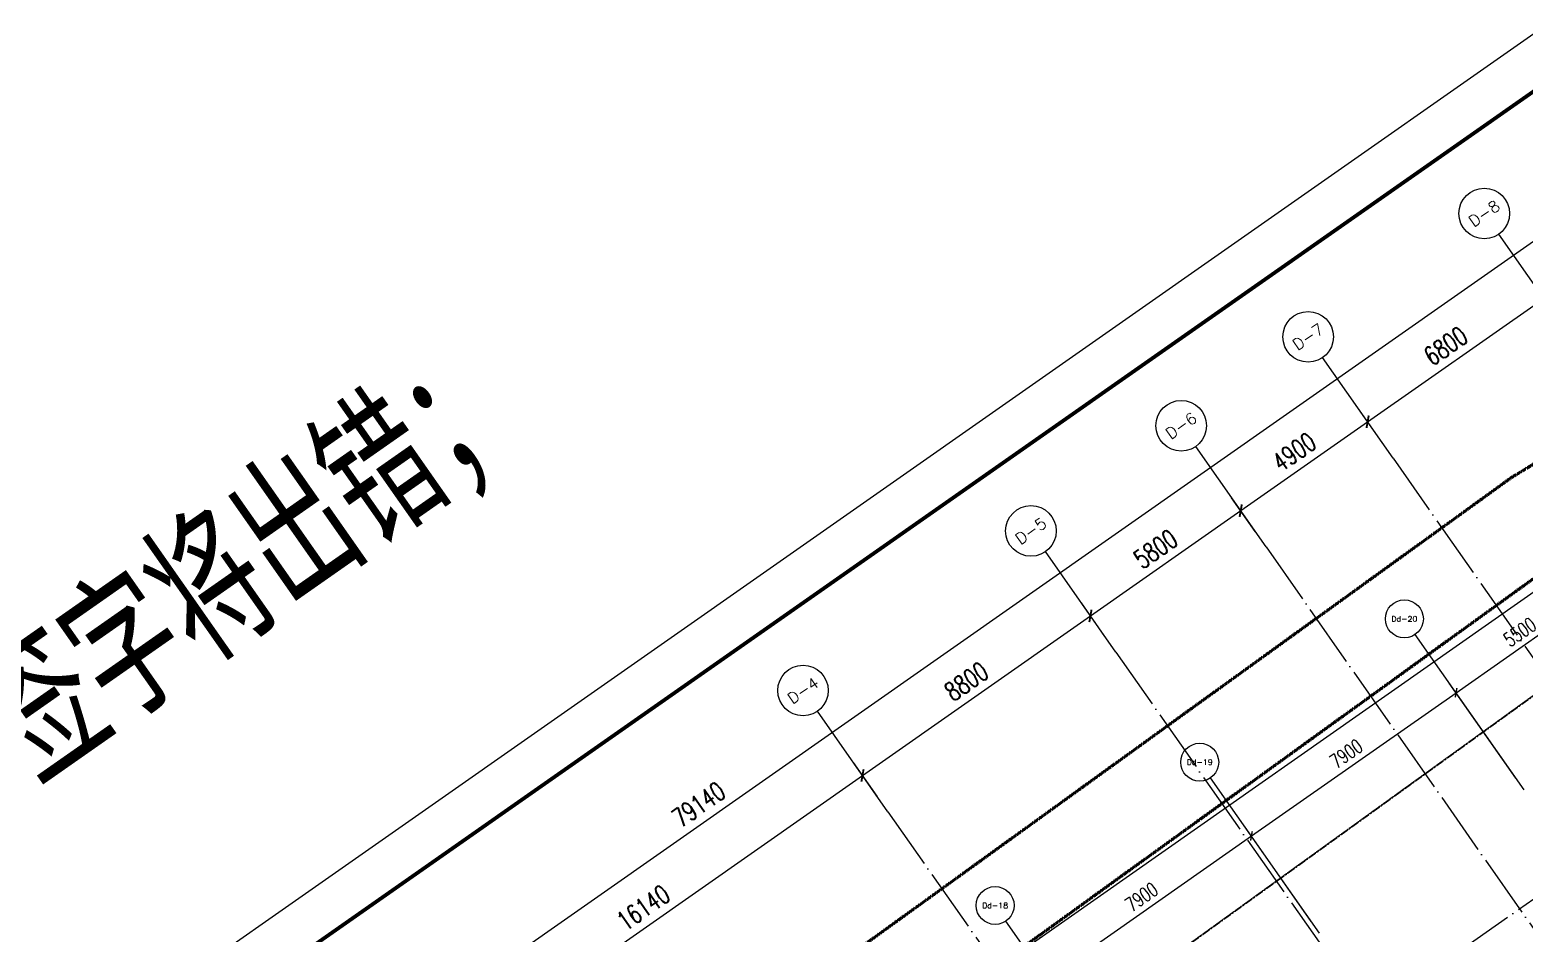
# Model space of a CAD drawing. Header units: millimetres. Extents: x 1089227 to 13101469, y 618865 to 10240562.
# Drawn here: x 1747268 to 1794515, y 4914280 to 4942848 of the extents above; entities that cross this region are included whole.
import ezdxf
from ezdxf.enums import TextEntityAlignment as Align

# ---------------------------------------------------------------- set-up
doc = ezdxf.new("R2010")
doc.units = ezdxf.units.MM
doc.header["$LTSCALE"] = 1000
doc.header["$PDMODE"] = 3
doc.header["$PDSIZE"] = 200
for name, pattern in [('A09-G-CTRL-用地红线+建筑退线_设计区$0$A02-G-MAIN-用地红线+退线_设计区$0$Redline1', [20, 10, -2, 2, -2, 2, -2]), ('A09-G-CTRL-用地红线+建筑退线_设计区$0$Controlline1', [12.8, 8, -1.6, 1.6, -1.6]), ('DOTE', [2.42, 2, -0.2, 0.02, -0.2])]:
    doc.linetypes.add(name, pattern=pattern)
doc.layers.get('0').update_dxf_attribs({"linetype": 'CONTINUOUS'})
doc.layers.get('Defpoints').update_dxf_attribs({"linetype": 'CONTINUOUS'})
doc.layers.add('A09-G-CTRL-用地红线+建筑退线_设计区$0$Z-REDL(用地红线)', color=10, linetype='CONTINUOUS', lineweight=60)
doc.layers.add('A09-G-CTRL-用地红线+建筑退线_设计区$0$Z-REDL-CTRL(建筑控制线)', color=40, linetype='CONTINUOUS', lineweight=35)
for name, color, linetype in [('AXIS', 3, 'CONTINUOUS'), ('AXIS_TEXT', 7, 'CONTINUOUS'), ('DOTE', 1, 'DOTE'), ('LWK-轴线-编号', 7, 'CONTINUOUS'), ('TK', 4, 'CONTINUOUS'), ('TK-TEXT', 7, 'CONTINUOUS'), ('VHBoundary', 4, 'CONTINUOUS')]:
    doc.layers.add(name, color=color, linetype=linetype)
doc.layers.add('TK-MEMO', color=8, linetype='CONTINUOUS', plot=False)
doc.styles.add('_TCH_AXIS', font='COMPLEX', dxfattribs={"bigfont": 'AllInOneBig.shx'})
doc.styles.add('_TCH_DIM_T3', font='SIMPLEX', dxfattribs={"width": 0.705882, "bigfont": 'AllInOneBig.shx'})
doc.styles.add('COMPLEX', font='COMPLEX', dxfattribs={"bigfont": 'AllInOneBig.shx'})
doc.styles.add('SADITK', font='sadixcsg.shx', dxfattribs={"bigfont": 'AllInOneBig.shx'})
doc.styles.add('SADITK-SX', font='simfang.ttf', dxfattribs={"width": 0.7})
doc.dimstyles.new('_TCH_ARCH&&150', dxfattribs={"dimtxt": 446.25, "dimasz": 150, "dimexe": 375, "dimexo": 450, "dimgap": 189.375, "dimtad": 1, "dimdec": 0, "dimzin": 0, "dimdsep": 46, "dimtxsty": '_TCH_DIM_T3', "dimblk": 'ARCHTICK', "dimcen": 0.09, "dimclrt": 7, "dimazin": 2, "dimtfac": 1, "dimtdec": 0, "dimtix": 1, "dimtmove": 2, "dimatfit": 3, "dimfxl": 0, "dimtolj": 1, "dimtzin": 0, "dimarcsym": 0})
doc.dimstyles.new('_TCH_ARCH&&200', dxfattribs={"dimtxt": 595, "dimasz": 200, "dimexe": 500, "dimexo": 600, "dimgap": 252.5, "dimtad": 1, "dimdec": 0, "dimzin": 0, "dimdsep": 46, "dimtxsty": '_TCH_DIM_T3', "dimblk": 'ARCHTICK', "dimcen": 0.09, "dimclrt": 7, "dimazin": 2, "dimtfac": 1, "dimtdec": 0, "dimtix": 1, "dimtmove": 2, "dimatfit": 3, "dimfxl": 0, "dimtolj": 1, "dimtzin": 0, "dimarcsym": 0})

# ---------------------------------------------------------------- blocks, each defined once
blk = doc.blocks.new('0323最综用地红线')
at = {"layer": 'A09-G-CTRL-用地红线+建筑退线_设计区$0$Z-REDL(用地红线)', "color": 1, "linetype": 'A09-G-CTRL-用地红线+建筑退线_设计区$0$A02-G-MAIN-用地红线+退线_设计区$0$Redline1', "ltscale": 0.0005}
for points in [[(8157094, 3591770), (8196348, 3620115), (8200699, 3623266), (8228263, 3643169), (8257315, 3660856), (8291051, 3684311), (8296809, 3692687), (8297698, 3693321), (8324721, 3682492), (8331672, 3691189), (8337779, 3699189), (8344073, 3694590)], [(8159695, 3589947), (8198106, 3617684), (8202457, 3620835), (8229924, 3640668), (8258953, 3658341), (8293213, 3682161), (8298455, 3689786), (8325674, 3678878), (8334036, 3689342), (8338381, 3695033), (8343653, 3691181)]]:
    blk.add_lwpolyline(points, dxfattribs=at)
at = {"layer": 'A09-G-CTRL-用地红线+建筑退线_设计区$0$Z-REDL-CTRL(建筑控制线)', "linetype": 'A09-G-CTRL-用地红线+建筑退线_设计区$0$Controlline1', "ltscale": 0.0005, "flags": 128}
blk.add_lwpolyline([(8299567, 3686108), (8326626, 3675265), (8336400, 3687495), (8338983, 3690878), (8341712, 3688883), (8341724, 3688834), (8348492, 3681996), (8336495, 3657264), (8335815, 3655857), (8334921, 3653765), (8334408, 3652495), (8333554, 3650188), (8332762, 3647815), (8332296, 3646270), (8331866, 3644682), (8331460, 3643007), (8331063, 3641145), (8330737, 3639422), (8330293, 3636480), (8330017, 3634043), (8329761, 3630317), (8329732, 3627942), (8329763, 3625708), (8329928, 3622644), (8330113, 3620704), (8330325, 3618642), (8330653, 3615645), (8331572, 3606971), (8333151, 3600656), (8334420, 3595620), (8335099, 3592902), (8332162, 3588340), (8329462, 3587873), (8325135, 3587049), (8322510, 3586515), (8319525, 3585891), (8317926, 3585544), (8316578, 3585249), (8315535, 3585011), (8313300, 3584499), (8310791, 3583894), (8309251, 3583537), (8305740, 3582637), (8303918, 3582156), (8302104, 3581668), (8299703, 3581012), (8297227, 3580315), (8295056, 3579682), (8292998, 3579074), (8290643, 3578358), (8288572, 3577710), (8287591, 3577398), (8286161, 3576940), (8284503, 3576401), (8282624, 3575767), (8281086, 3575247), (8278146, 3574222), (8273894, 3572680), (8272471, 3572149), (8271089, 3571640), (8267888, 3570407), (8264331, 3569000), (8260702, 3567515), (8258549, 3566609), (8254947, 3565066), (8252185, 3563832), (8250834, 3563232), (8249176, 3562470), (8247994, 3561930), (8245505, 3560754), (8242980, 3559544), (8239801, 3558013), (8237959, 3557076), (8235838, 3555996), (8233384, 3554698), (8228450, 3552051), (8226178, 3550787), (8222141, 3548504), (8215629, 3544667), (8213710, 3543497), (8193657, 3531175), (8180322, 3522990), (8166408, 3514440), (8156991, 3508658), (8151138, 3505062), (8142685, 3507267), (8121171, 3545747), (8120724, 3546549), (8120233, 3547383), (8119272, 3548967), (8118108, 3550752), (8117067, 3552244), (8115806, 3553970), (8115672, 3554140), (8146431, 3575790), (8162146, 3587599), (8162295, 3588125), (8199863, 3615253), (8204215, 3618404), (8231584, 3638167), (8260590, 3655826), (8295376, 3680010)], close=True, dxfattribs=at)
blk = doc.blocks.new('template_31-施工图_A0_A0_1.0000_3fa9c08c64a9101061c9a26412af947e', base_point=(-1189, 0))
at = {"layer": 'TK'}
blk.add_lwpolyline([(-1189, 841), (1189, 841), (1189, 0), (-1189, 0)], close=True, dxfattribs=at)
at = {"layer": 'TK', "const_width": 0.8}
blk.add_lwpolyline([(-1164, 831), (-1164, 10), (1179, 10), (1179, 831)], close=True, dxfattribs=at)
at = {"layer": 'VHBoundary'}
blk.add_lwpolyline([(-1189, 841), (1189, 841), (1189, 0), (-1189, 0)], close=True, dxfattribs=at)
at = {"layer": 'TK-MEMO', "style": 'SADITK', "width": 0.8}
blk.add_text('同一行需多名人员签字时，印刷体签名：1.同一行人名在同一单元中（图框、同个参照或块），若分多个，签字将出错；', height=28.5, dxfattribs=at).set_placement((-1190.26, 882.09), align=Align.BOTTOM_LEFT)
at = {"layer": 'TK-TEXT', "style": 'SADITK-SX', "width": 0.7}
for tag, p in [('市政会签', (-1176, 381.5)), ('园林会签', (-1176, 343.5)), ('幕墙会签', (-1176, 305.5)), ('装饰会签', (-1176, 267.5)), ('燃气会签', (-1176, 229.5)), ('暖通会签', (-1176, 191.5)), ('电气会签', (-1176, 153.5)), ('给排水会签', (-1176, 115.5)), ('结构会签', (-1176, 77.5)), ('建筑会签', (-1176, 39.5))]:
    blk.add_attdef(tag, text='', height=4, rotation=90, dxfattribs=at).set_placement(p, align=Align.MIDDLE_CENTER)
for tag, height, p in [('专业审定', 4, (1134.75, 268)), ('专业审核', 4, (1134.75, 248)), ('项目负责1', 4, (1134.75, 238)), ('项目负责2', 4, (1134.75, 228)), ('专业负责1', 4, (1134.75, 218)), ('专业负责2', 4, (1134.75, 208)), ('专业校对', 4, (1134.75, 198)), ('专业设计', 4, (1134.75, 188)), ('方案设计', 4, (1134.75, 178)), ('专业制图', 4, (1134.75, 168)), ('建设单位_001', 4, (1148.5, 140)), ('建设地点_001', 4, (1148.5, 124)), ('工程名称_001', 4, (1148.5, 106)), ('子项名称_001', 4, (1148.5, 86)), ('图纸名称_001', 4, (1148.5, 66)), ('版次', 4, (1129.5, 53)), ('日期', 4, (1165, 53)), ('图别', 4, (1129.5, 43)), ('图号', 4, (1165, 43)), ('合同号', 4, (1136, 30)), ('项目编号1', 2, (1114.06, 13.58)), ('阶段编号1', 2, (1132.25, 13.75)), ('子项编号1', 2, (1144.75, 13.75))]:
    blk.add_attdef(tag, text='', height=height, dxfattribs=at).set_placement(p, align=Align.MIDDLE_CENTER)
blk = doc.blocks.new('_AXISO')
blk.add_circle((0, 0), 0.5)
at = {"layer": 'AXIS_TEXT', "style": 'COMPLEX', "width": 1.041667}
blk.add_attdef('A', text='', height=0.56, dxfattribs=at).set_placement((-0.25, -0.28), (0.25, -0.28), align=Align.FIT)
blk = doc.blocks.new('_ArchTick')
at = {"color": 0, "linetype": 'ByBlock', "const_width": 0.3}
blk.add_lwpolyline([(-0.71, -0.71), (0.71, 0.71)], dxfattribs=at)
blk = doc.blocks.new('*D470')
at = {"layer": 'AXIS', "color": 0, "lineweight": -2, "transparency": 16777216}
for p, q in [((-36450, 143503), (-39246, 147497)), ((-220421, 20154), (-39031, 147189)), ((-217839, 16468), (-220636, 20461))]:
    blk.add_line(p, q, dxfattribs=at)
at = {"layer": 'Defpoints', "color": 0, "transparency": 16777216}
for p in [(-39031, 147189), (-36192, 143135), (-217581, 16100)]:
    blk.add_point(p, dxfattribs=at)
at = {"layer": 'AXIS', "color": 0, "lineweight": -2, "transparency": 16777216, "xscale": 150, "yscale": 150, "zscale": 150}
for p, rotation in [((-39031, 147189), 35.00532206532372), ((-220421, 20154), 215.0053220653237)]:
    blk.add_blockref('_ArchTick', p, dxfattribs=dict(at, rotation=rotation))
at = {"layer": 'AXIS', "color": 7, "transparency": 16777216, "insert": (-129962, 84010), "char_height": 446.2, "attachment_point": 5, "rotation": 35.0053, "style": '_TCH_DIM_T3'}
blk.add_mtext('\\A1;221450', dxfattribs=at)
blk = doc.blocks.new('*D488')
at = {"layer": 'AXIS', "color": 0, "lineweight": -2, "transparency": 16777216}
for p, q in [((-122014, 87608), (-115543, 92140)), ((-113650, 89437), (-115758, 92447)), ((-120121, 84905), (-122229, 87915))]:
    blk.add_line(p, q, dxfattribs=at)
at = {"layer": 'Defpoints', "color": 0, "transparency": 16777216}
for p in [(-115543, 92140), (-113392, 89068), (-119862, 84536)]:
    blk.add_point(p, dxfattribs=at)
at = {"layer": 'AXIS', "color": 0, "lineweight": -2, "transparency": 16777216, "xscale": 150, "yscale": 150, "zscale": 150}
for p, rotation in [((-115543, 92140), 35.0053220653282), ((-122014, 87608), 215.0053220653282)]:
    blk.add_blockref('_ArchTick', p, dxfattribs=dict(at, rotation=rotation))
at = {"layer": 'AXIS', "color": 7, "transparency": 16777216, "insert": (-119015, 90212), "char_height": 446.2, "attachment_point": 5, "rotation": 35.0053, "style": '_TCH_DIM_T3'}
blk.add_mtext('\\A1;7900', dxfattribs=at)
blk = doc.blocks.new('*D489')
at = {"layer": 'AXIS', "color": 0, "lineweight": -2, "transparency": 16777216}
for p, q in [((-107179, 93969), (-109287, 96979)), ((-115543, 92140), (-109072, 96672)), ((-113650, 89437), (-115758, 92447))]:
    blk.add_line(p, q, dxfattribs=at)
at = {"layer": 'Defpoints', "color": 0, "transparency": 16777216}
for p in [(-109072, 96672), (-106921, 93600), (-113392, 89068)]:
    blk.add_point(p, dxfattribs=at)
at = {"layer": 'AXIS', "color": 0, "lineweight": -2, "transparency": 16777216, "xscale": 150, "yscale": 150, "zscale": 150}
for p, rotation in [((-109072, 96672), 35.00532206532156), ((-115543, 92140), 215.0053220653216)]:
    blk.add_blockref('_ArchTick', p, dxfattribs=dict(at, rotation=rotation))
at = {"layer": 'AXIS', "color": 7, "transparency": 16777216, "insert": (-112544, 94744), "char_height": 446.2, "attachment_point": 5, "rotation": 35.0053, "style": '_TCH_DIM_T3'}
blk.add_mtext('\\A1;7900', dxfattribs=at)
blk = doc.blocks.new('*D490')
at = {"layer": 'AXIS', "color": 0, "lineweight": -2, "transparency": 16777216}
for p, q in [((-109072, 96672), (-104567, 99827)), ((-102674, 97124), (-104782, 100134)), ((-107179, 93969), (-109287, 96979))]:
    blk.add_line(p, q, dxfattribs=at)
at = {"layer": 'Defpoints', "color": 0, "transparency": 16777216}
for p in [(-104567, 99827), (-102416, 96755), (-106921, 93600)]:
    blk.add_point(p, dxfattribs=at)
at = {"layer": 'AXIS', "color": 0, "lineweight": -2, "transparency": 16777216, "xscale": 150, "yscale": 150, "zscale": 150}
for p, rotation in [((-104567, 99827), 35.00532206532323), ((-109072, 96672), 215.0053220653232)]:
    blk.add_blockref('_ArchTick', p, dxfattribs=dict(at, rotation=rotation))
at = {"layer": 'AXIS', "color": 7, "transparency": 16777216, "insert": (-107056, 98587), "char_height": 446.2, "attachment_point": 5, "rotation": 35.0053, "style": '_TCH_DIM_T3'}
blk.add_mtext('\\A1;5500', dxfattribs=at)
blk = doc.blocks.new('*D389')
at = {"layer": 'AXIS', "color": 0, "lineweight": -2, "transparency": 16777216}
for p, q in [((-98878, 113363), (-100580, 115794)), ((-165117, 69986), (-100294, 115385)), ((-163701, 67964), (-165404, 70395))]:
    blk.add_line(p, q, dxfattribs=at)
at = {"layer": 'Defpoints', "color": 0, "transparency": 16777216}
for p in [(-100294, 115385), (-98534, 112872), (-163357, 67473)]:
    blk.add_point(p, dxfattribs=at)
at = {"layer": 'AXIS', "color": 0, "lineweight": -2, "transparency": 16777216, "xscale": 200, "yscale": 200, "zscale": 200}
for p, rotation in [((-100294, 115385), 35.00532206532475), ((-165117, 69986), 215.0053220653248)]:
    blk.add_blockref('_ArchTick', p, dxfattribs=dict(at, rotation=rotation))
at = {"layer": 'AXIS', "color": 7, "transparency": 16777216, "insert": (-133021, 93136), "char_height": 595, "attachment_point": 5, "rotation": 35.0053, "style": '_TCH_DIM_T3'}
blk.add_mtext('\\A1;79140', dxfattribs=at)
blk = doc.blocks.new('*D393')
at = {"layer": 'AXIS', "color": 0, "lineweight": -2, "transparency": 16777216}
for p, q in [((-120174, 98448), (-120920, 99513)), ((-127841, 94055), (-120633, 99103)), ((-127382, 93400), (-128128, 94464))]:
    blk.add_line(p, q, dxfattribs=at)
at = {"layer": 'Defpoints', "color": 0, "transparency": 16777216}
for p in [(-120633, 99103), (-119830, 97957), (-127038, 92909)]:
    blk.add_point(p, dxfattribs=at)
at = {"layer": 'AXIS', "color": 0, "lineweight": -2, "transparency": 16777216, "xscale": 200, "yscale": 200, "zscale": 200}
for p, rotation in [((-120633, 99103), 35.00532206532601), ((-127841, 94055), 215.005322065326)]:
    blk.add_blockref('_ArchTick', p, dxfattribs=dict(at, rotation=rotation))
at = {"layer": 'AXIS', "color": 7, "transparency": 16777216, "insert": (-124552, 97029), "char_height": 595, "attachment_point": 5, "rotation": 35.0053, "style": '_TCH_DIM_T3'}
blk.add_mtext('\\A1;8800', dxfattribs=at)
blk = doc.blocks.new('*D394')
at = {"layer": 'AXIS', "color": 0, "lineweight": -2, "transparency": 16777216}
for p, q in [((-115423, 101775), (-116169, 102840)), ((-120633, 99103), (-115882, 102430)), ((-120174, 98448), (-120920, 99513))]:
    blk.add_line(p, q, dxfattribs=at)
at = {"layer": 'Defpoints', "color": 0, "transparency": 16777216}
for p in [(-115882, 102430), (-115079, 101284), (-119830, 97957)]:
    blk.add_point(p, dxfattribs=at)
at = {"layer": 'AXIS', "color": 0, "lineweight": -2, "transparency": 16777216, "xscale": 200, "yscale": 200, "zscale": 200}
for p, rotation in [((-115882, 102430), 35.00532206532463), ((-120633, 99103), 215.0053220653246)]:
    blk.add_blockref('_ArchTick', p, dxfattribs=dict(at, rotation=rotation))
at = {"layer": 'AXIS', "color": 7, "transparency": 16777216, "insert": (-118573, 101217), "char_height": 595, "attachment_point": 5, "rotation": 35.0053, "style": '_TCH_DIM_T3'}
blk.add_mtext('\\A1;5800', dxfattribs=at)
blk = doc.blocks.new('*D395')
at = {"layer": 'AXIS', "color": 0, "lineweight": -2, "transparency": 16777216}
for p, q in [((-111410, 104586), (-112155, 105651)), ((-115882, 102430), (-111869, 105241)), ((-115423, 101775), (-116169, 102840))]:
    blk.add_line(p, q, dxfattribs=at)
at = {"layer": 'Defpoints', "color": 0, "transparency": 16777216}
for p in [(-111869, 105241), (-111066, 104095), (-115079, 101284)]:
    blk.add_point(p, dxfattribs=at)
at = {"layer": 'AXIS', "color": 0, "lineweight": -2, "transparency": 16777216, "xscale": 200, "yscale": 200, "zscale": 200}
for p, rotation in [((-111869, 105241), 35.00532206532168), ((-115882, 102430), 215.0053220653217)]:
    blk.add_blockref('_ArchTick', p, dxfattribs=dict(at, rotation=rotation))
at = {"layer": 'AXIS', "color": 7, "transparency": 16777216, "insert": (-114191, 104286), "char_height": 595, "attachment_point": 5, "rotation": 35.0053, "style": '_TCH_DIM_T3'}
blk.add_mtext('\\A1;4900', dxfattribs=at)
blk = doc.blocks.new('*D396')
at = {"layer": 'AXIS', "color": 0, "lineweight": -2, "transparency": 16777216}
for p, q in [((-111869, 105241), (-106299, 109142)), ((-105840, 108487), (-106585, 109552)), ((-111410, 104586), (-112155, 105651))]:
    blk.add_line(p, q, dxfattribs=at)
at = {"layer": 'Defpoints', "color": 0, "transparency": 16777216}
for p in [(-106299, 109142), (-105496, 107996), (-111066, 104095)]:
    blk.add_point(p, dxfattribs=at)
at = {"layer": 'AXIS', "color": 0, "lineweight": -2, "transparency": 16777216, "xscale": 200, "yscale": 200, "zscale": 200}
for p, rotation in [((-106299, 109142), 35.00532206532372), ((-111869, 105241), 215.0053220653237)]:
    blk.add_blockref('_ArchTick', p, dxfattribs=dict(at, rotation=rotation))
at = {"layer": 'AXIS', "color": 7, "transparency": 16777216, "insert": (-109399, 107642), "char_height": 595, "attachment_point": 5, "rotation": 35.0053, "style": '_TCH_DIM_T3'}
blk.add_mtext('\\A1;6800', dxfattribs=at)
blk = doc.blocks.new('*D385')
at = {"layer": 'AXIS', "color": 0, "lineweight": -2, "transparency": 16777216}
for p, q in [((-141061, 84796), (-127841, 94055)), ((-127382, 93400), (-128128, 94464)), ((-140603, 84141), (-141348, 85206))]:
    blk.add_line(p, q, dxfattribs=at)
at = {"layer": 'Defpoints', "color": 0, "transparency": 16777216}
for p in [(-127841, 94055), (-127038, 92909), (-140258, 83650)]:
    blk.add_point(p, dxfattribs=at)
at = {"layer": 'AXIS', "color": 0, "lineweight": -2, "transparency": 16777216, "xscale": 200, "yscale": 200, "zscale": 200}
for p, rotation in [((-127841, 94055), 35.00532206532496), ((-141061, 84796), 215.0053220653249)]:
    blk.add_blockref('_ArchTick', p, dxfattribs=dict(at, rotation=rotation))
at = {"layer": 'AXIS', "color": 7, "transparency": 16777216, "insert": (-134767, 89876), "char_height": 595, "attachment_point": 5, "rotation": 35.0053, "style": '_TCH_DIM_T3'}
blk.add_mtext('\\A1;16140', dxfattribs=at)
blk = doc.blocks.new('裙房轴网260428')
at = {"layer": 'AXIS'}
for p, q in [((-105495.8, 107995.7), (-107721, 111172.8)), ((-111065.7, 104094.8), (-113290.8, 107272)), ((-115079.3, 101283.9), (-117304.4, 104461.1)), ((-119830.1, 97956.8), (-122055.2, 101133.9)), ((-106920.7, 93600), (-110362.6, 98514.6)), ((-127038.1, 92908.6), (-129263.3, 96085.8)), ((-113391.6, 89068.2), (-116833.5, 93982.7)), ((-119862.4, 84536.3), (-123304.4, 89450.9))]:
    blk.add_line(p, q, dxfattribs=at)
at = {"layer": 'DOTE', "color": 16}
blk.add_line((-224051, 7905.7), (-46757, 132072.8), dxfattribs=at)
at = {"layer": 'DOTE', "color": 16, "linetype": 'DOTE'}
for p, q in [((-111065.7, 104094.8), (-98650, 86366.9)), ((-115079.3, 101283.9), (-103550, 84821.6)), ((-119830.1, 97956.8), (-109350, 82992.6)), ((-127038.1, 92908.6), (-118150, 80217.5))]:
    blk.add_line(p, q, dxfattribs=at)
at = {"layer": 'AXIS'}
ref = blk.add_blockref('_AXISO', (-108179.9, 111828.1), dxfattribs=dict(at, xscale=1600, yscale=1600, zscale=1600, rotation=35.00532206532444))
ref.add_attrib('A', 'D-8', dxfattribs={"layer": 'LWK-轴线-编号', "height": 359.3, "rotation": 35.00532, "style": '_TCH_AXIS'}).set_placement((-108511.3, 111376.7), (-107642.4, 111985.2), align=Align.FIT)
ref = blk.add_blockref('_AXISO', (-113749.8, 107927.3), dxfattribs=dict(at, xscale=1600, yscale=1600, zscale=1600, rotation=35.00532206532444))
ref.add_attrib('A', 'D-7', dxfattribs={"layer": 'LWK-轴线-编号', "height": 359.3, "rotation": 35.00532, "style": '_TCH_AXIS'}).set_placement((-114081.2, 107475.9), (-113212.3, 108084.4), align=Align.FIT)
ref = blk.add_blockref('_AXISO', (-117763.3, 105116.4), dxfattribs=dict(at, xscale=1600, yscale=1600, zscale=1600, rotation=35.00532206532444))
ref.add_attrib('A', 'D-6', dxfattribs={"layer": 'LWK-轴线-编号', "height": 359.3, "rotation": 35.00532, "style": '_TCH_AXIS'}).set_placement((-118094.7, 104665), (-117225.8, 105273.5), align=Align.FIT)
ref = blk.add_blockref('_AXISO', (-122514.1, 101789.2), dxfattribs=dict(at, xscale=1600, yscale=1600, zscale=1600, rotation=35.00532206532444))
ref.add_attrib('A', 'D-5', dxfattribs={"layer": 'LWK-轴线-编号', "height": 359.3, "rotation": 35.00532, "style": '_TCH_AXIS'}).set_placement((-122845.5, 101337.8), (-121976.6, 101946.3), align=Align.FIT)
ref = blk.add_blockref('_AXISO', (-110706.8, 99006.1), dxfattribs=dict(at, xscale=1200, yscale=1200, zscale=1200))
ref.add_attrib('A', 'Dd-20', dxfattribs={"layer": 'AXIS_TEXT', "height": 167.81, "style": '_TCH_AXIS'}).set_placement((-111118.3, 98922.2), (-110295.3, 98922.2), align=Align.FIT)
ref = blk.add_blockref('_AXISO', (-129722.2, 96741.1), dxfattribs=dict(at, xscale=1600, yscale=1600, zscale=1600, rotation=35.00532206532444))
ref.add_attrib('A', 'D-4', dxfattribs={"layer": 'LWK-轴线-编号', "height": 349.18, "rotation": 35.00532, "style": '_TCH_AXIS'}).set_placement((-130057.9, 96292.8), (-129186.2, 96903.3), align=Align.FIT)
ref = blk.add_blockref('_AXISO', (-117177.7, 94474.2), dxfattribs=dict(at, xscale=1200, yscale=1200, zscale=1200))
ref.add_attrib('A', 'Dd-19', dxfattribs={"layer": 'AXIS_TEXT', "height": 176, "style": '_TCH_AXIS'}).set_placement((-117588.3, 94386.2), (-116767, 94386.2), align=Align.FIT)
ref = blk.add_blockref('_AXISO', (-123648.5, 89942.3), dxfattribs=dict(at, xscale=1200, yscale=1200, zscale=1200))
ref.add_attrib('A', 'Dd-18', dxfattribs={"layer": 'AXIS_TEXT', "height": 176, "style": '_TCH_AXIS'}).set_placement((-124059.2, 89854.3), (-123237.9, 89854.3), align=Align.FIT)
for p1, p2, distance, dimstyle, picture, middle in [((-217580.9, 16099.6), (-36191.5, 143134.9), 4950, '_TCH_ARCH&&150', '*D470', (-129962.4, 84009.6)), ((-163357, 67472.9), (-98533.5, 112871.7), 3068.1, '_TCH_ARCH&&200', '*D389', (-133020.8, 93135.9)), ((-111065.7, 104094.8), (-105495.8, 107995.7), 1399.4, '_TCH_ARCH&&200', '*D396', (-109399.1, 107642)), ((-115079.3, 101283.9), (-111065.7, 104094.8), 1399.4, '_TCH_ARCH&&200', '*D395', (-114190.8, 104286.2)), ((-119830.1, 97956.8), (-115079.3, 101283.9), 1399.4, '_TCH_ARCH&&200', '*D394', (-118573, 101217.1)), ((-106920.7, 93600), (-102415.6, 96755.1), 3750, '_TCH_ARCH&&150', '*D490', (-107056, 98587)), ((-127038.1, 92908.6), (-119830.1, 97956.8), 1399.4, '_TCH_ARCH&&200', '*D393', (-124552.4, 97029.5)), ((-113391.6, 89068.2), (-106920.7, 93600), 3750, '_TCH_ARCH&&150', '*D489', (-112543.9, 94743.6)), ((-140258.4, 83649.9), (-127038.1, 92908.6), 1399.4, '_TCH_ARCH&&200', '*D385', (-134766.6, 89876)), ((-119862.4, 84536.3), (-113391.6, 89068.2), 3750, '_TCH_ARCH&&150', '*D488', (-119014.8, 90211.7))]:
    dim = blk.add_aligned_dim(p1=p1, p2=p2, distance=distance, dimstyle=dimstyle, dxfattribs=at)
    dim.commit()
    dim.dimension.update_dxf_attribs({"geometry": picture, "text_midpoint": middle})
blk = doc.blocks.new('04地块地下轴网260428')
blk.add_blockref('裙房轴网260428', (0, 0))

msp = doc.modelspace()

# ---------------------------------------------------------------- block references
at = {"xscale": 150, "yscale": 150, "zscale": 150, "rotation": 35.00532206532363}
msp.add_blockref('template_31-施工图_A0_A0_1.0000_3fa9c08c64a9101061c9a26412af947e', (1698846.852, 4721512.469), dxfattribs=at)
for name, p in [('0323最综用地红线', (-6434145.536, 1285525.343)), ('04地块地下轴网260428', (1901435.755, 4825211.796))]:
    msp.add_blockref(name, p)

doc.saveas('drawing.dxf')
